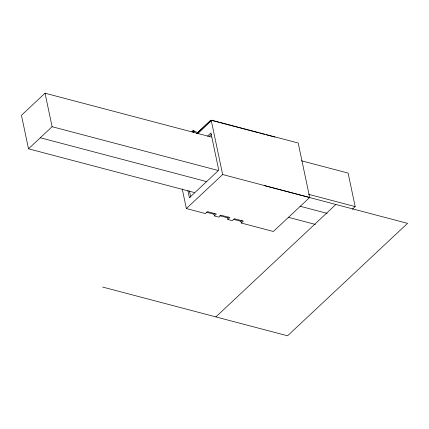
<?xml version="1.0" encoding="UTF-8"?>
<svg xmlns="http://www.w3.org/2000/svg" width="429" height="429" viewBox="0 0 429 429"><rect width="100%" height="100%" fill="white"/><g stroke="black" fill="none" stroke-linecap="round" stroke-linejoin="round"><path stroke-width="0.64" d="M242.154 220.163L240.926 221.31L241.286 223.026L273.375 231.488L309.674 197.474L298.198 143.013L211.835 120.249L197.801 133.591M211.47 137.071L45.04 93.2L21.45 115.304L28.512 148.809L194.294 192.508M28.512 148.809L52.097 126.711L217.884 170.41M192.095 131.483L193.157 130.491A5.486 3.03 -11.9 0 1 194.932 131.462M192.61 131.912L193.318 131.247L198.225 132.54M196.68 133.467L210.837 120.2L219.181 122.399M196.723 133.623L210.736 120.49L211.835 120.249M207.566 136.138L210.939 132.974L218.779 170.184L189.387 197.726L187.891 190.615M209.116 136.545L211.524 134.288M182.223 188.926L186.358 208.548L222.656 174.533L309.674 197.474M206.29 212.183L213.985 214.21L214.806 213.444M213.985 214.21L214.35 215.926L216.393 214.012L207.416 211.642L205.368 213.562L186.358 208.548M219.761 215.733L227.456 217.76L228.276 216.994M227.456 217.76L227.815 219.476L229.864 217.562L220.881 215.192L218.838 217.112L214.35 215.926M241.286 223.026L243.334 221.112L234.352 218.742L232.309 220.662L227.815 219.476M215.867 316.908L335.864 204.461M352.338 209.25L355.169 206.596L348.107 173.085L301.485 160.795M220.468 122.737L258.338 132.722M259.62 133.06L264.752 134.411M266.039 134.749L275.027 137.119M191.902 131.51L193.141 131.837M308.542 194.305L355.169 206.596M264.178 185.564L407.55 223.353L287.553 335.8L102.628 287.055M40.305 137.757L206.735 181.628M299.989 206.21L327.188 213.379M288.197 217.262L315.395 224.431M233.869 219.45L240.926 221.31M210.736 120.49L211.352 120.892L222.656 174.533M193.157 130.491L193.651 132.84M189.42 190.926L190.723 197.109M45.04 93.2L52.097 126.711M193.318 131.247A5.486 3.03 -11.9 0 1 194.348 131.649"/></g></svg>
